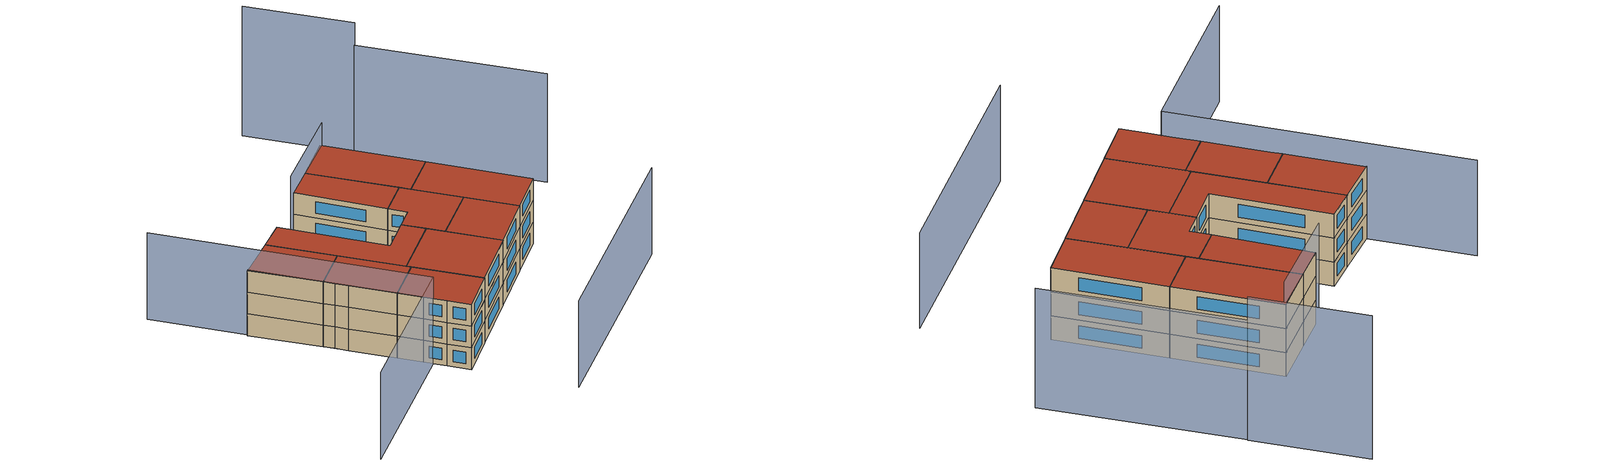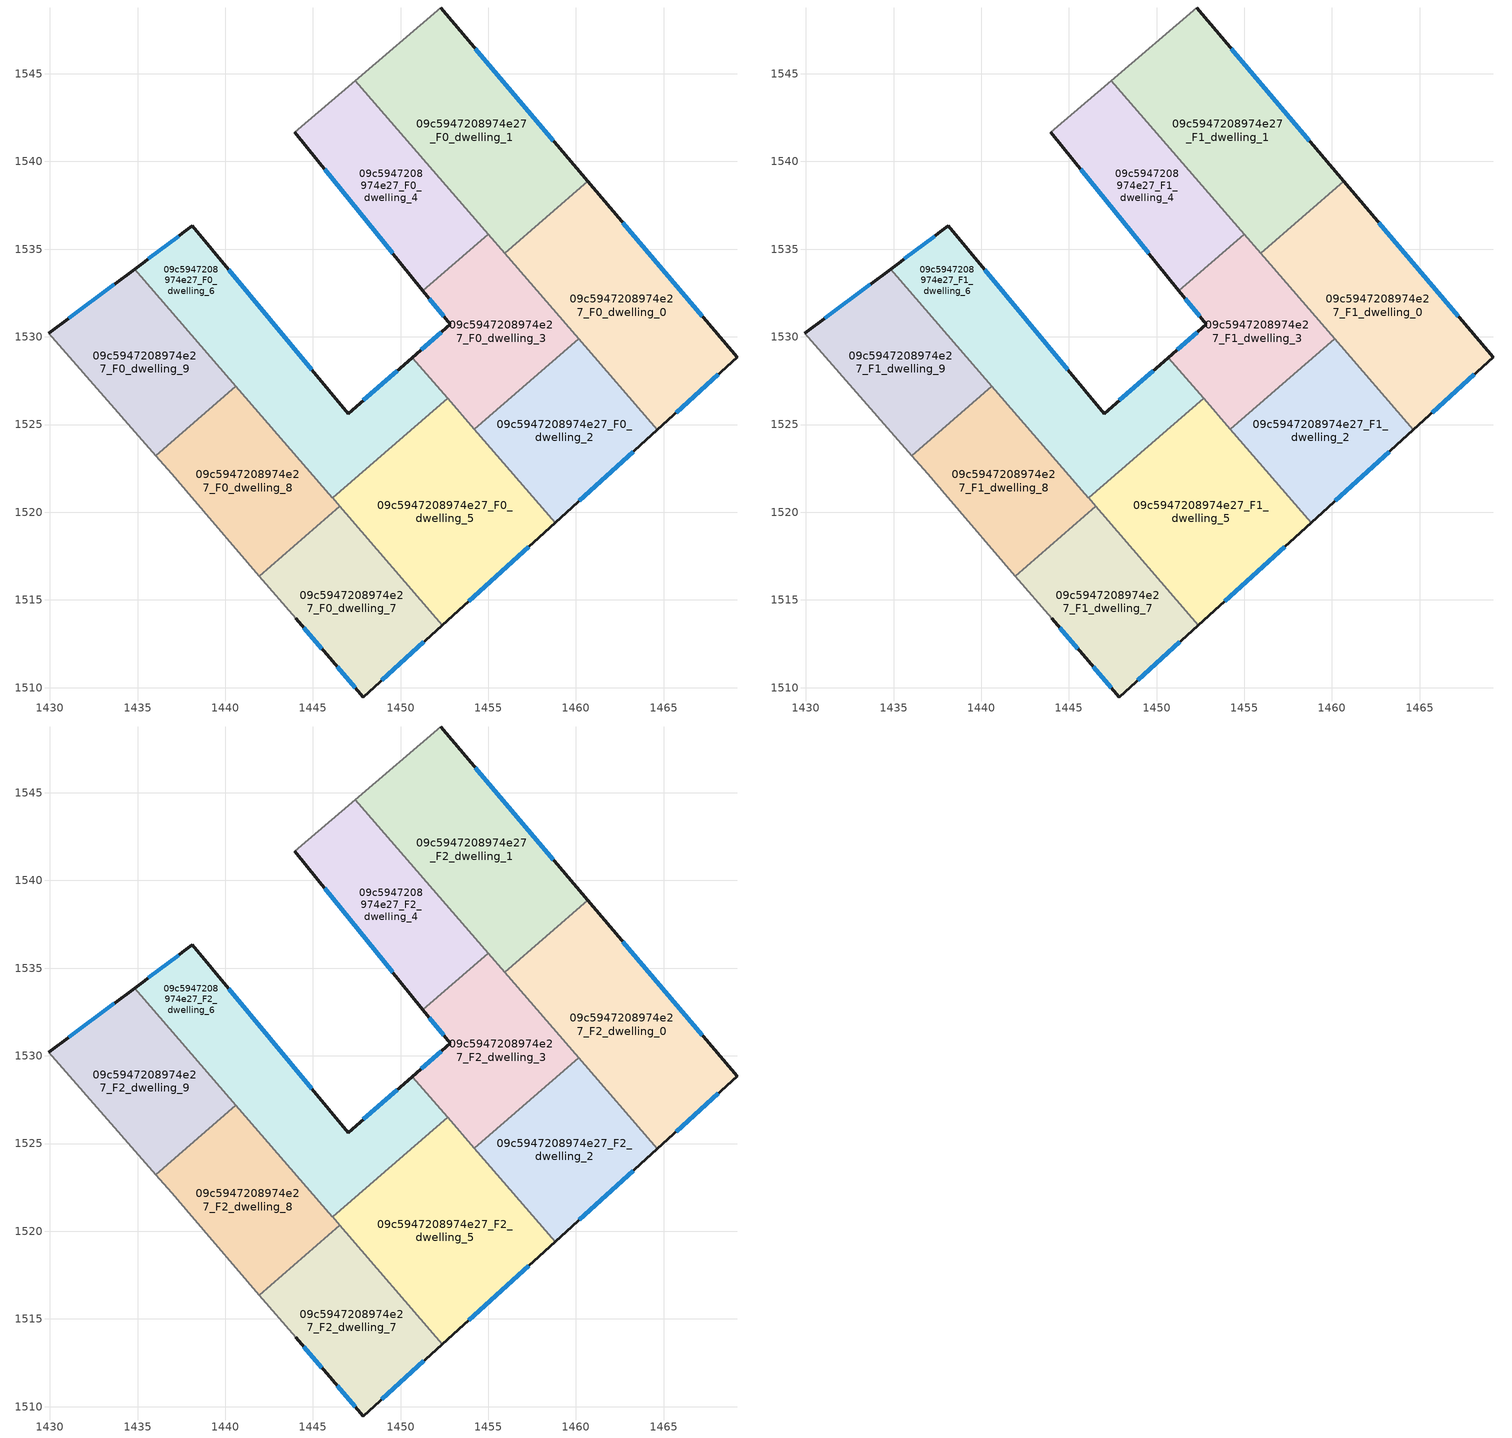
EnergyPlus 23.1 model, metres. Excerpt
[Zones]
09c5947208974e27_F0_dwelling_0
 floor ground (EU_floor_Construction): 1460.67,1538.88 1469.19,1528.83 1464.64,1524.69 1455.93,1534.77 z0
 wall outside (EU_wall_Construction): 1464.64,1524.69 1469.19,1528.83 1460.67,1538.88 z0:3
 wall to 09c5947208974e27_F0_dwelling_1 (EU_wall_Construction): 1460.67,1538.88 1455.93,1534.77 z0:3
 wall to 09c5947208974e27_F0_dwelling_2 (EU_wall_Construction): 1460.15,1529.89 1464.64,1524.69 z0:3
 wall to 09c5947208974e27_F0_dwelling_3 (EU_wall_Construction): 1455.93,1534.77 1460.15,1529.89 z0:3
 window (EU_Window_Construction): 1465.71,1525.66 1468.12,1527.86 / 1467.19,1531.19 1462.67,1536.52 z0.7:2.3
09c5947208974e27_F0_dwelling_1
 floor ground (EU_floor_Construction): 1452.3,1548.75 1460.67,1538.88 1455.93,1534.77 1447.42,1544.61 z0
 wall outside (EU_wall_Construction): 1460.67,1538.88 1452.3,1548.75 z0:3
 wall adiabatic (EU_wall_Construction): 1452.3,1548.75 1447.42,1544.61 z0:3
 wall to 09c5947208974e27_F0_dwelling_4 (EU_wall_Construction): 1447.42,1544.61 1454.99,1535.85 z0:3
 wall to 09c5947208974e27_F0_dwelling_3 (EU_wall_Construction): 1454.99,1535.85 1455.93,1534.77 z0:3
 window (EU_Window_Construction): 1458.71,1541.19 1454.26,1546.43 z0.7:2.3
09c5947208974e27_F0_dwelling_2
 floor ground (EU_floor_Construction): 1460.15,1529.89 1464.64,1524.69 1458.81,1519.4 1454.19,1524.74 z0
 wall outside (EU_wall_Construction): 1458.81,1519.4 1464.64,1524.69 z0:3
 wall to 09c5947208974e27_F0_dwelling_3 (EU_wall_Construction): 1460.15,1529.89 1454.19,1524.74 z0:3
 wall to 09c5947208974e27_F0_dwelling_5 (EU_wall_Construction): 1454.19,1524.74 1458.81,1519.4 z0:3
 window (EU_Window_Construction): 1460.18,1520.64 1463.27,1523.45 z0.7:2.3
09c5947208974e27_F0_dwelling_3
 floor ground (EU_floor_Construction): 1454.99,1535.85 1460.15,1529.89 1454.19,1524.74 1450.66,1528.82 1452.82,1530.71 1451.27,1532.63 z0
 wall outside (EU_wall_Construction): 1451.27,1532.63 1452.82,1530.71 1450.66,1528.82 z0:3
 wall to 09c5947208974e27_F0_dwelling_4 (EU_wall_Construction): 1454.99,1535.85 1451.27,1532.63 z0:3
 wall to 09c5947208974e27_F0_dwelling_6 (EU_wall_Construction): 1450.66,1528.82 1452.68,1526.49 z0:3
 wall to 09c5947208974e27_F0_dwelling_5 (EU_wall_Construction): 1452.68,1526.49 1454.19,1524.74 z0:3
 window (EU_Window_Construction): 1452.31,1530.27 1451.17,1529.27 / 1451.63,1532.18 1452.45,1531.16 z0.7:2.3
09c5947208974e27_F0_dwelling_4
 floor ground (EU_floor_Construction): 1447.42,1544.61 1454.99,1535.85 1451.27,1532.63 1443.96,1541.66 z0
 wall outside (EU_wall_Construction): 1443.96,1541.66 1451.27,1532.63 z0:3
 wall adiabatic (EU_wall_Construction): 1447.42,1544.61 1443.96,1541.66 z0:3
 window (EU_Window_Construction): 1445.67,1539.54 1449.55,1534.75 z0.7:2.3
09c5947208974e27_F0_dwelling_5
 floor ground (EU_floor_Construction): 1452.68,1526.49 1458.81,1519.4 1452.39,1513.56 1446.12,1520.81 z0
 wall outside (EU_wall_Construction): 1452.39,1513.56 1458.81,1519.4 z0:3
 wall to 09c5947208974e27_F0_dwelling_6 (EU_wall_Construction): 1452.68,1526.49 1446.12,1520.81 z0:3
 wall to 09c5947208974e27_F0_dwelling_7 (EU_wall_Construction): 1446.54,1520.33 1452.39,1513.56 z0:3
 wall to 09c5947208974e27_F0_dwelling_8 (EU_wall_Construction): 1446.12,1520.81 1446.54,1520.33 z0:3
 window (EU_Window_Construction): 1453.9,1514.93 1457.31,1518.03 z0.7:2.3
09c5947208974e27_F0_dwelling_6
 floor ground (EU_floor_Construction): 1450.66,1528.82 1452.68,1526.49 1446.12,1520.81 1434.83,1533.86 1438.11,1536.33 1447.02,1525.62 z0
 wall outside (EU_wall_Construction): 1450.66,1528.82 1447.02,1525.62 1438.11,1536.33 1434.83,1533.86 z0:3
 wall to 09c5947208974e27_F0_dwelling_9 (EU_wall_Construction): 1434.83,1533.86 1440.61,1527.18 z0:3
 wall to 09c5947208974e27_F0_dwelling_8 (EU_wall_Construction): 1440.61,1527.18 1446.12,1520.81 z0:3
 window (EU_Window_Construction): 1449.81,1528.07 1447.87,1526.37 / 1437.34,1535.75 1435.6,1534.44 / 1444.93,1528.13 1440.2,1533.81 z0.7:2.3
09c5947208974e27_F0_dwelling_7
 floor ground (EU_floor_Construction): 1446.54,1520.33 1452.39,1513.56 1447.88,1509.46 1445.95,1511.7 1444.03,1513.94 1441.95,1516.36 z0
 wall outside (EU_wall_Construction): 1444.03,1513.94 1445.95,1511.7 1447.88,1509.46 1452.39,1513.56 z0:3
 wall to 09c5947208974e27_F0_dwelling_8 (EU_wall_Construction): 1446.54,1520.33 1441.95,1516.36 z0:3
 wall adiabatic (EU_wall_Construction): 1441.95,1516.36 1444.03,1513.94 z0:3
 window (EU_Window_Construction): 1448.93,1510.43 1451.33,1512.6 / 1446.4,1511.18 1447.42,1509.99 / 1444.48,1513.42 1445.5,1512.23 z0.7:2.3
09c5947208974e27_F0_dwelling_8
 floor ground (EU_floor_Construction): 1440.61,1527.18 1446.54,1520.33 1441.95,1516.36 1438.08,1520.85 1436.96,1522.19 1436.04,1523.23 z0
 wall to 09c5947208974e27_F0_dwelling_9 (EU_wall_Construction): 1440.61,1527.18 1436.04,1523.23 z0:3
 wall adiabatic (EU_wall_Construction): 1436.04,1523.23 1436.96,1522.19 1438.08,1520.85 1441.95,1516.36 z0:3
09c5947208974e27_F0_dwelling_9
 floor ground (EU_floor_Construction): 1434.83,1533.86 1440.61,1527.18 1436.04,1523.23 1429.94,1530.19 z0
 wall outside (EU_wall_Construction): 1434.83,1533.86 1429.94,1530.19 z0:3
 wall adiabatic (EU_wall_Construction): 1429.94,1530.19 1436.04,1523.23 z0:3
 window (EU_Window_Construction): 1433.68,1533 1431.09,1531.05 z0.7:2.3
09c5947208974e27_F1_dwelling_0
 floor to 09c5947208974e27_F0_dwelling_0 (EU_floor_Construction): 1460.67,1538.88 1469.19,1528.83 1464.64,1524.69 1455.93,1534.77 z3
 wall outside (EU_wall_Construction): 1464.64,1524.69 1469.19,1528.83 1460.67,1538.88 z3:6
 wall to 09c5947208974e27_F1_dwelling_1 (EU_wall_Construction): 1460.67,1538.88 1455.93,1534.77 z3:6
 wall to 09c5947208974e27_F1_dwelling_2 (EU_wall_Construction): 1460.15,1529.89 1464.64,1524.69 z3:6
 wall to 09c5947208974e27_F1_dwelling_3 (EU_wall_Construction): 1455.93,1534.77 1460.15,1529.89 z3:6
 window (EU_Window_Construction): 1465.71,1525.66 1468.12,1527.86 / 1467.19,1531.19 1462.67,1536.52 z3.7:5.3
09c5947208974e27_F1_dwelling_1
 floor to 09c5947208974e27_F0_dwelling_1 (EU_floor_Construction): 1452.3,1548.75 1460.67,1538.88 1455.93,1534.77 1447.42,1544.61 z3
 wall outside (EU_wall_Construction): 1460.67,1538.88 1452.3,1548.75 z3:6
 wall adiabatic (EU_wall_Construction): 1452.3,1548.75 1447.42,1544.61 z3:6
 wall to 09c5947208974e27_F1_dwelling_4 (EU_wall_Construction): 1447.42,1544.61 1454.99,1535.85 z3:6
 wall to 09c5947208974e27_F1_dwelling_3 (EU_wall_Construction): 1454.99,1535.85 1455.93,1534.77 z3:6
 window (EU_Window_Construction): 1458.71,1541.19 1454.26,1546.43 z3.7:5.3
09c5947208974e27_F1_dwelling_2
 floor to 09c5947208974e27_F0_dwelling_2 (EU_floor_Construction): 1460.15,1529.89 1464.64,1524.69 1458.81,1519.4 1454.19,1524.74 z3
 wall outside (EU_wall_Construction): 1458.81,1519.4 1464.64,1524.69 z3:6
 wall to 09c5947208974e27_F1_dwelling_3 (EU_wall_Construction): 1460.15,1529.89 1454.19,1524.74 z3:6
 wall to 09c5947208974e27_F1_dwelling_5 (EU_wall_Construction): 1454.19,1524.74 1458.81,1519.4 z3:6
 window (EU_Window_Construction): 1460.18,1520.64 1463.27,1523.45 z3.7:5.3
09c5947208974e27_F1_dwelling_3
 floor to 09c5947208974e27_F0_dwelling_3 (EU_floor_Construction): 1454.99,1535.85 1460.15,1529.89 1454.19,1524.74 1450.66,1528.82 1452.82,1530.71 1451.27,1532.63 z3
 wall outside (EU_wall_Construction): 1451.27,1532.63 1452.82,1530.71 1450.66,1528.82 z3:6
 wall to 09c5947208974e27_F1_dwelling_4 (EU_wall_Construction): 1454.99,1535.85 1451.27,1532.63 z3:6
 wall to 09c5947208974e27_F1_dwelling_6 (EU_wall_Construction): 1450.66,1528.82 1452.68,1526.49 z3:6
 wall to 09c5947208974e27_F1_dwelling_5 (EU_wall_Construction): 1452.68,1526.49 1454.19,1524.74 z3:6
 window (EU_Window_Construction): 1452.31,1530.27 1451.17,1529.27 / 1451.63,1532.18 1452.45,1531.16 z3.7:5.3
09c5947208974e27_F1_dwelling_4
 floor to 09c5947208974e27_F0_dwelling_4 (EU_floor_Construction): 1447.42,1544.61 1454.99,1535.85 1451.27,1532.63 1443.96,1541.66 z3
 wall outside (EU_wall_Construction): 1443.96,1541.66 1451.27,1532.63 z3:6
 wall adiabatic (EU_wall_Construction): 1447.42,1544.61 1443.96,1541.66 z3:6
 window (EU_Window_Construction): 1445.67,1539.54 1449.55,1534.75 z3.7:5.3
09c5947208974e27_F1_dwelling_5
 floor to 09c5947208974e27_F0_dwelling_5 (EU_floor_Construction): 1452.68,1526.49 1458.81,1519.4 1452.39,1513.56 1446.12,1520.81 z3
 wall outside (EU_wall_Construction): 1452.39,1513.56 1458.81,1519.4 z3:6
 wall to 09c5947208974e27_F1_dwelling_6 (EU_wall_Construction): 1452.68,1526.49 1446.12,1520.81 z3:6
 wall to 09c5947208974e27_F1_dwelling_7 (EU_wall_Construction): 1446.54,1520.33 1452.39,1513.56 z3:6
 wall to 09c5947208974e27_F1_dwelling_8 (EU_wall_Construction): 1446.12,1520.81 1446.54,1520.33 z3:6
 window (EU_Window_Construction): 1453.9,1514.93 1457.31,1518.03 z3.7:5.3
09c5947208974e27_F1_dwelling_6
 floor to 09c5947208974e27_F0_dwelling_6 (EU_floor_Construction): 1450.66,1528.82 1452.68,1526.49 1446.12,1520.81 1434.83,1533.86 1438.11,1536.33 1447.02,1525.62 z3
 wall outside (EU_wall_Construction): 1450.66,1528.82 1447.02,1525.62 1438.11,1536.33 1434.83,1533.86 z3:6
 wall to 09c5947208974e27_F1_dwelling_9 (EU_wall_Construction): 1434.83,1533.86 1440.61,1527.18 z3:6
 wall to 09c5947208974e27_F1_dwelling_8 (EU_wall_Construction): 1440.61,1527.18 1446.12,1520.81 z3:6
 window (EU_Window_Construction): 1449.81,1528.07 1447.87,1526.37 / 1437.34,1535.75 1435.6,1534.44 / 1444.93,1528.13 1440.2,1533.81 z3.7:5.3
09c5947208974e27_F1_dwelling_7
 floor to 09c5947208974e27_F0_dwelling_7 (EU_floor_Construction): 1446.54,1520.33 1452.39,1513.56 1447.88,1509.46 1445.95,1511.7 1444.03,1513.94 1441.95,1516.36 z3
 wall outside (EU_wall_Construction): 1444.03,1513.94 1445.95,1511.7 1447.88,1509.46 1452.39,1513.56 z3:6
 wall to 09c5947208974e27_F1_dwelling_8 (EU_wall_Construction): 1446.54,1520.33 1441.95,1516.36 z3:6
 wall adiabatic (EU_wall_Construction): 1441.95,1516.36 1444.03,1513.94 z3:6
 window (EU_Window_Construction): 1448.93,1510.43 1451.33,1512.6 / 1446.4,1511.18 1447.42,1509.99 / 1444.48,1513.42 1445.5,1512.23 z3.7:5.3
09c5947208974e27_F1_dwelling_8
 floor to 09c5947208974e27_F0_dwelling_8 (EU_floor_Construction): 1440.61,1527.18 1446.54,1520.33 1441.95,1516.36 1438.08,1520.85 1436.96,1522.19 1436.04,1523.23 z3
 wall to 09c5947208974e27_F1_dwelling_9 (EU_wall_Construction): 1440.61,1527.18 1436.04,1523.23 z3:6
 wall adiabatic (EU_wall_Construction): 1436.04,1523.23 1436.96,1522.19 1438.08,1520.85 1441.95,1516.36 z3:6
09c5947208974e27_F1_dwelling_9
 floor to 09c5947208974e27_F0_dwelling_9 (EU_floor_Construction): 1434.83,1533.86 1440.61,1527.18 1436.04,1523.23 1429.94,1530.19 z3
 wall outside (EU_wall_Construction): 1434.83,1533.86 1429.94,1530.19 z3:6
 wall adiabatic (EU_wall_Construction): 1429.94,1530.19 1436.04,1523.23 z3:6
 window (EU_Window_Construction): 1433.68,1533 1431.09,1531.05 z3.7:5.3
09c5947208974e27_F2_dwelling_0
 floor to 09c5947208974e27_F1_dwelling_0 (EU_floor_Construction): 1460.67,1538.88 1469.19,1528.83 1464.64,1524.69 1455.93,1534.77 z6
 wall outside (EU_wall_Construction): 1464.64,1524.69 1469.19,1528.83 1460.67,1538.88 z6:9
 wall to 09c5947208974e27_F2_dwelling_1 (EU_wall_Construction): 1460.67,1538.88 1455.93,1534.77 z6:9
 wall to 09c5947208974e27_F2_dwelling_2 (EU_wall_Construction): 1460.15,1529.89 1464.64,1524.69 z6:9
 wall to 09c5947208974e27_F2_dwelling_3 (EU_wall_Construction): 1455.93,1534.77 1460.15,1529.89 z6:9
 window (EU_Window_Construction): 1465.71,1525.66 1468.12,1527.86 / 1467.19,1531.19 1462.67,1536.52 z6.7:8.3
 roof outside (EU_roof_Construction): 1469.19,1528.83 1460.67,1538.88 1455.93,1534.77 1464.64,1524.69 z9
09c5947208974e27_F2_dwelling_1
 floor to 09c5947208974e27_F1_dwelling_1 (EU_floor_Construction): 1452.3,1548.75 1460.67,1538.88 1455.93,1534.77 1447.42,1544.61 z6
 wall outside (EU_wall_Construction): 1460.67,1538.88 1452.3,1548.75 z6:9
 wall adiabatic (EU_wall_Construction): 1452.3,1548.75 1447.42,1544.61 z6:9
 wall to 09c5947208974e27_F2_dwelling_4 (EU_wall_Construction): 1447.42,1544.61 1454.99,1535.85 z6:9
 wall to 09c5947208974e27_F2_dwelling_3 (EU_wall_Construction): 1454.99,1535.85 1455.93,1534.77 z6:9
 window (EU_Window_Construction): 1458.71,1541.19 1454.26,1546.43 z6.7:8.3
 roof outside (EU_roof_Construction): 1460.67,1538.88 1452.3,1548.75 1447.42,1544.61 1455.93,1534.77 z9
09c5947208974e27_F2_dwelling_2
 floor to 09c5947208974e27_F1_dwelling_2 (EU_floor_Construction): 1460.15,1529.89 1464.64,1524.69 1458.81,1519.4 1454.19,1524.74 z6
 wall outside (EU_wall_Construction): 1458.81,1519.4 1464.64,1524.69 z6:9
 wall to 09c5947208974e27_F2_dwelling_3 (EU_wall_Construction): 1460.15,1529.89 1454.19,1524.74 z6:9
 wall to 09c5947208974e27_F2_dwelling_5 (EU_wall_Construction): 1454.19,1524.74 1458.81,1519.4 z6:9
 window (EU_Window_Construction): 1460.18,1520.64 1463.27,1523.45 z6.7:8.3
 roof outside (EU_roof_Construction): 1464.64,1524.69 1460.15,1529.89 1454.19,1524.74 1458.81,1519.4 z9
09c5947208974e27_F2_dwelling_3
 floor to 09c5947208974e27_F1_dwelling_3 (EU_floor_Construction): 1454.99,1535.85 1460.15,1529.89 1454.19,1524.74 1450.66,1528.82 1452.82,1530.71 1451.27,1532.63 z6
 wall outside (EU_wall_Construction): 1451.27,1532.63 1452.82,1530.71 1450.66,1528.82 z6:9
 wall to 09c5947208974e27_F2_dwelling_4 (EU_wall_Construction): 1454.99,1535.85 1451.27,1532.63 z6:9
 wall to 09c5947208974e27_F2_dwelling_6 (EU_wall_Construction): 1450.66,1528.82 1452.68,1526.49 z6:9
 wall to 09c5947208974e27_F2_dwelling_5 (EU_wall_Construction): 1452.68,1526.49 1454.19,1524.74 z6:9
 window (EU_Window_Construction): 1452.31,1530.27 1451.17,1529.27 / 1451.63,1532.18 1452.45,1531.16 z6.7:8.3
 roof outside (EU_roof_Construction): 1460.15,1529.89 1454.99,1535.85 1451.27,1532.63 1452.82,1530.71 1450.66,1528.82 1454.19,1524.74 z9
09c5947208974e27_F2_dwelling_4
 floor to 09c5947208974e27_F1_dwelling_4 (EU_floor_Construction): 1447.42,1544.61 1454.99,1535.85 1451.27,1532.63 1443.96,1541.66 z6
 wall outside (EU_wall_Construction): 1443.96,1541.66 1451.27,1532.63 z6:9
 wall adiabatic (EU_wall_Construction): 1447.42,1544.61 1443.96,1541.66 z6:9
 window (EU_Window_Construction): 1445.67,1539.54 1449.55,1534.75 z6.7:8.3
 roof outside (EU_roof_Construction): 1454.99,1535.85 1447.42,1544.61 1443.96,1541.66 1451.27,1532.63 z9
09c5947208974e27_F2_dwelling_5
 floor to 09c5947208974e27_F1_dwelling_5 (EU_floor_Construction): 1452.68,1526.49 1458.81,1519.4 1452.39,1513.56 1446.12,1520.81 z6
 wall outside (EU_wall_Construction): 1452.39,1513.56 1458.81,1519.4 z6:9
 wall to 09c5947208974e27_F2_dwelling_6 (EU_wall_Construction): 1452.68,1526.49 1446.12,1520.81 z6:9
 wall to 09c5947208974e27_F2_dwelling_7 (EU_wall_Construction): 1446.54,1520.33 1452.39,1513.56 z6:9
 wall to 09c5947208974e27_F2_dwelling_8 (EU_wall_Construction): 1446.12,1520.81 1446.54,1520.33 z6:9
 window (EU_Window_Construction): 1453.9,1514.93 1457.31,1518.03 z6.7:8.3
 roof outside (EU_roof_Construction): 1458.81,1519.4 1452.68,1526.49 1446.12,1520.81 1452.39,1513.56 z9
09c5947208974e27_F2_dwelling_6
 floor to 09c5947208974e27_F1_dwelling_6 (EU_floor_Construction): 1450.66,1528.82 1452.68,1526.49 1446.12,1520.81 1434.83,1533.86 1438.11,1536.33 1447.02,1525.62 z6
 wall outside (EU_wall_Construction): 1450.66,1528.82 1447.02,1525.62 1438.11,1536.33 1434.83,1533.86 z6:9
 wall to 09c5947208974e27_F2_dwelling_9 (EU_wall_Construction): 1434.83,1533.86 1440.61,1527.18 z6:9
 wall to 09c5947208974e27_F2_dwelling_8 (EU_wall_Construction): 1440.61,1527.18 1446.12,1520.81 z6:9
 window (EU_Window_Construction): 1449.81,1528.07 1447.87,1526.37 / 1437.34,1535.75 1435.6,1534.44 / 1444.93,1528.13 1440.2,1533.81 z6.7:8.3
 roof outside (EU_roof_Construction): 1452.68,1526.49 1450.66,1528.82 1447.02,1525.62 1438.11,1536.33 1434.83,1533.86 1446.12,1520.81 z9
09c5947208974e27_F2_dwelling_7
 floor to 09c5947208974e27_F1_dwelling_7 (EU_floor_Construction): 1446.54,1520.33 1452.39,1513.56 1447.88,1509.46 1445.95,1511.7 1444.03,1513.94 1441.95,1516.36 z6
 wall outside (EU_wall_Construction): 1444.03,1513.94 1445.95,1511.7 1447.88,1509.46 1452.39,1513.56 z6:9
 wall to 09c5947208974e27_F2_dwelling_8 (EU_wall_Construction): 1446.54,1520.33 1441.95,1516.36 z6:9
 wall adiabatic (EU_wall_Construction): 1441.95,1516.36 1444.03,1513.94 z6:9
 window (EU_Window_Construction): 1448.93,1510.43 1451.33,1512.6 / 1446.4,1511.18 1447.42,1509.99 / 1444.48,1513.42 1445.5,1512.23 z6.7:8.3
 roof outside (EU_roof_Construction): 1452.39,1513.56 1446.54,1520.33 1441.95,1516.36 1444.03,1513.94 1445.95,1511.7 1447.88,1509.46 z9
09c5947208974e27_F2_dwelling_8
 floor to 09c5947208974e27_F1_dwelling_8 (EU_floor_Construction): 1440.61,1527.18 1446.54,1520.33 1441.95,1516.36 1438.08,1520.85 1436.96,1522.19 1436.04,1523.23 z6
 wall to 09c5947208974e27_F2_dwelling_9 (EU_wall_Construction): 1440.61,1527.18 1436.04,1523.23 z6:9
 wall adiabatic (EU_wall_Construction): 1436.04,1523.23 1436.96,1522.19 1438.08,1520.85 1441.95,1516.36 z6:9
 roof outside (EU_roof_Construction): 1446.54,1520.33 1440.61,1527.18 1436.04,1523.23 1436.96,1522.19 1438.08,1520.85 1441.95,1516.36 z9
09c5947208974e27_F2_dwelling_9
 floor to 09c5947208974e27_F1_dwelling_9 (EU_floor_Construction): 1434.83,1533.86 1440.61,1527.18 1436.04,1523.23 1429.94,1530.19 z6
 wall outside (EU_wall_Construction): 1434.83,1533.86 1429.94,1530.19 z6:9
 wall adiabatic (EU_wall_Construction): 1429.94,1530.19 1436.04,1523.23 z6:9
 window (EU_Window_Construction): 1433.68,1533 1431.09,1531.05 z6.7:8.3
 roof outside (EU_roof_Construction): 1440.61,1527.18 1434.83,1533.86 1429.94,1530.19 1436.04,1523.23 z9
shading: 1456.27,1499.28 1479.59,1519.26 / 1422.08,1539.63 1444.8,1513.04 / 1444.8,1513.04 1428.06,1498.74 / 1452.6,1548.77 1443.07,1540.93 z0:12; 1478.08,1539.31 1462.61,1557.1 z0:15; 1462.73,1557.2 1453.71,1567.55 z0:18
[Building]
EU S2 Campaign: North Axis=0; Terrain=City; Solar Distribution=FullExterior
[Site:Location]
Budapest.Ferenc.Liszt.Intl.AP: Latitude=47.437; Longitude=19.256; Time Zone=1; Elevation=185
[SizingPeriod:WeatherFileDays]
AnnualSizingPeriod: Begin Month=1; Begin Day of Month=1; End Month=12; End Day of Month=31; Day of Week for Start Day=Monday; Use Weather File Daylight Saving Period=No; Use Weather File Rain and Snow Indicators=No
[MATERIAL]
EU_InternalMass_Material: Roughness=MediumRough; Thickness=0.1; Conductivity=1; Density=1800; Specific Heat=900; Thermal Absorptance=0.9; Solar Absorptance=0.7; Visible Absorptance=0.7
[MATERIAL:NOMASS] Roughness=MediumRough; Thermal Absorptance=0.9; Solar Absorptance=0.7; Visible Absorptance=0.7
Name | Thermal Resistance
EU_wall_NoMass | 0.832559
EU_roof_NoMass | 1.39638
EU_floor_NoMass | 0.872794
[WINDOWMATERIAL:SIMPLEGLAZINGSYSTEM]
EU_Window_SimpleGlazing: UFactor=2.79869; Solar Heat Gain Coefficient=0.75; Visible Transmittance=0.75
[CONSTRUCTION]
EU_wall_Construction: EU_wall_NoMass
EU_roof_Construction: EU_roof_NoMass
EU_floor_Construction: EU_floor_NoMass
EU_Window_Construction: EU_Window_SimpleGlazing
EU_InternalMass_Construction: EU_InternalMass_Material
[ZONE] Type=1; Multiplier=1; Ceiling Height=autocalculate; Floor Area=autocalculate; Part of Total Floor Area=Yes
Name | Volume
09c5947208974e27_F0_dwelling_0; 09c5947208974e27_F1_dwelling_0; 09c5947208974e27_F2_dwelling_0 | 246.797
09c5947208974e27_F0_dwelling_1; 09c5947208974e27_F1_dwelling_1; 09c5947208974e27_F2_dwelling_1 | 246.776
09c5947208974e27_F0_dwelling_2; 09c5947208974e27_F1_dwelling_2; 09c5947208974e27_F2_dwelling_2 | 164.525
09c5947208974e27_F0_dwelling_3; 09c5947208974e27_F1_dwelling_3; 09c5947208974e27_F2_dwelling_3; 09c5947208974e27_F0_dwelling_4; 09c5947208974e27_F1_dwelling_4; 09c5947208974e27_F2_dwelling_4 | 164.551
09c5947208974e27_F0_dwelling_5; 09c5947208974e27_F1_dwelling_5; 09c5947208974e27_F2_dwelling_5 | 246.781
09c5947208974e27_F0_dwelling_6; 09c5947208974e27_F1_dwelling_6; 09c5947208974e27_F2_dwelling_6 | 246.795
09c5947208974e27_F0_dwelling_7; 09c5947208974e27_F1_dwelling_7; 09c5947208974e27_F2_dwelling_7 | 164.526
09c5947208974e27_F0_dwelling_8; 09c5947208974e27_F1_dwelling_8; 09c5947208974e27_F2_dwelling_8 | 164.524
09c5947208974e27_F0_dwelling_9; 09c5947208974e27_F1_dwelling_9; 09c5947208974e27_F2_dwelling_9 | 164.529
[INTERNALMASS] Construction=EU_InternalMass_Construction
Name | Zone or ZoneList | Surface Area
09c5947208974e27_F0_dwelling_0_EU_InternalMass | 09c5947208974e27_F0_dwelling_0 | 82.2657
09c5947208974e27_F0_dwelling_1_EU_InternalMass | 09c5947208974e27_F0_dwelling_1 | 82.2588
09c5947208974e27_F0_dwelling_2_EU_InternalMass | 09c5947208974e27_F0_dwelling_2 | 54.8415
09c5947208974e27_F0_dwelling_3_EU_InternalMass | 09c5947208974e27_F0_dwelling_3 | 54.8507
09c5947208974e27_F0_dwelling_4_EU_InternalMass | 09c5947208974e27_F0_dwelling_4 | 54.85
09c5947208974e27_F0_dwelling_5_EU_InternalMass | 09c5947208974e27_F0_dwelling_5 | 82.2605
09c5947208974e27_F0_dwelling_6_EU_InternalMass | 09c5947208974e27_F0_dwelling_6 | 82.2648
09c5947208974e27_F0_dwelling_7_EU_InternalMass | 09c5947208974e27_F0_dwelling_7 | 54.8421
09c5947208974e27_F0_dwelling_8_EU_InternalMass | 09c5947208974e27_F0_dwelling_8 | 54.8414
09c5947208974e27_F0_dwelling_9_EU_InternalMass | 09c5947208974e27_F0_dwelling_9 | 54.8429
09c5947208974e27_F1_dwelling_0_EU_InternalMass | 09c5947208974e27_F1_dwelling_0 | 82.2657
09c5947208974e27_F1_dwelling_1_EU_InternalMass | 09c5947208974e27_F1_dwelling_1 | 82.2588
09c5947208974e27_F1_dwelling_2_EU_InternalMass | 09c5947208974e27_F1_dwelling_2 | 54.8415
09c5947208974e27_F1_dwelling_3_EU_InternalMass | 09c5947208974e27_F1_dwelling_3 | 54.8507
09c5947208974e27_F1_dwelling_4_EU_InternalMass | 09c5947208974e27_F1_dwelling_4 | 54.85
09c5947208974e27_F1_dwelling_5_EU_InternalMass | 09c5947208974e27_F1_dwelling_5 | 82.2605
09c5947208974e27_F1_dwelling_6_EU_InternalMass | 09c5947208974e27_F1_dwelling_6 | 82.2648
09c5947208974e27_F1_dwelling_7_EU_InternalMass | 09c5947208974e27_F1_dwelling_7 | 54.8421
09c5947208974e27_F1_dwelling_8_EU_InternalMass | 09c5947208974e27_F1_dwelling_8 | 54.8414
09c5947208974e27_F1_dwelling_9_EU_InternalMass | 09c5947208974e27_F1_dwelling_9 | 54.8429
09c5947208974e27_F2_dwelling_0_EU_InternalMass | 09c5947208974e27_F2_dwelling_0 | 82.2657
09c5947208974e27_F2_dwelling_1_EU_InternalMass | 09c5947208974e27_F2_dwelling_1 | 82.2588
09c5947208974e27_F2_dwelling_2_EU_InternalMass | 09c5947208974e27_F2_dwelling_2 | 54.8415
09c5947208974e27_F2_dwelling_3_EU_InternalMass | 09c5947208974e27_F2_dwelling_3 | 54.8507
09c5947208974e27_F2_dwelling_4_EU_InternalMass | 09c5947208974e27_F2_dwelling_4 | 54.85
09c5947208974e27_F2_dwelling_5_EU_InternalMass | 09c5947208974e27_F2_dwelling_5 | 82.2605
09c5947208974e27_F2_dwelling_6_EU_InternalMass | 09c5947208974e27_F2_dwelling_6 | 82.2648
09c5947208974e27_F2_dwelling_7_EU_InternalMass | 09c5947208974e27_F2_dwelling_7 | 54.8421
09c5947208974e27_F2_dwelling_8_EU_InternalMass | 09c5947208974e27_F2_dwelling_8 | 54.8414
09c5947208974e27_F2_dwelling_9_EU_InternalMass | 09c5947208974e27_F2_dwelling_9 | 54.8429
[OTHEREQUIPMENT] Fuel Type=Electricity; Design Level Calculation Method=Watts/Area; Power per Zone Floor Area=1; Fraction Latent=0; Fraction Radiant=0; Fraction Lost=0; Carbon Dioxide Generation Rate=0; EndUse Subcategory=EU_Step8_InternalGains
Name | Zone or ZoneList or Space or SpaceList | Schedule
EU_Step8_InternalGain_09c5947208974e27_F0_dwelling_0_f000 | 09c5947208974e27_F0_dwelling_0 | EU_Step8_GainSchedule_09c5947208974e27_F0_dwelling_0_f000
EU_Step8_InternalGain_09c5947208974e27_F0_dwelling_1_f000 | 09c5947208974e27_F0_dwelling_1 | EU_Step8_GainSchedule_09c5947208974e27_F0_dwelling_1_f000
EU_Step8_InternalGain_09c5947208974e27_F0_dwelling_2_f000 | 09c5947208974e27_F0_dwelling_2 | EU_Step8_GainSchedule_09c5947208974e27_F0_dwelling_2_f000
EU_Step8_InternalGain_09c5947208974e27_F0_dwelling_3_f000 | 09c5947208974e27_F0_dwelling_3 | EU_Step8_GainSchedule_09c5947208974e27_F0_dwelling_3_f000
EU_Step8_InternalGain_09c5947208974e27_F0_dwelling_4_f000 | 09c5947208974e27_F0_dwelling_4 | EU_Step8_GainSchedule_09c5947208974e27_F0_dwelling_4_f000
EU_Step8_InternalGain_09c5947208974e27_F0_dwelling_5_f000 | 09c5947208974e27_F0_dwelling_5 | EU_Step8_GainSchedule_09c5947208974e27_F0_dwelling_5_f000
EU_Step8_InternalGain_09c5947208974e27_F0_dwelling_6_f000 | 09c5947208974e27_F0_dwelling_6 | EU_Step8_GainSchedule_09c5947208974e27_F0_dwelling_6_f000
EU_Step8_InternalGain_09c5947208974e27_F0_dwelling_7_f000 | 09c5947208974e27_F0_dwelling_7 | EU_Step8_GainSchedule_09c5947208974e27_F0_dwelling_7_f000
EU_Step8_InternalGain_09c5947208974e27_F0_dwelling_8_f000 | 09c5947208974e27_F0_dwelling_8 | EU_Step8_GainSchedule_09c5947208974e27_F0_dwelling_8_f000
EU_Step8_InternalGain_09c5947208974e27_F0_dwelling_9_f000 | 09c5947208974e27_F0_dwelling_9 | EU_Step8_GainSchedule_09c5947208974e27_F0_dwelling_9_f000
EU_Step8_InternalGain_09c5947208974e27_F1_dwelling_0_f000 | 09c5947208974e27_F1_dwelling_0 | EU_Step8_GainSchedule_09c5947208974e27_F1_dwelling_0_f000
EU_Step8_InternalGain_09c5947208974e27_F1_dwelling_1_f000 | 09c5947208974e27_F1_dwelling_1 | EU_Step8_GainSchedule_09c5947208974e27_F1_dwelling_1_f000
EU_Step8_InternalGain_09c5947208974e27_F1_dwelling_2_f000 | 09c5947208974e27_F1_dwelling_2 | EU_Step8_GainSchedule_09c5947208974e27_F1_dwelling_2_f000
EU_Step8_InternalGain_09c5947208974e27_F1_dwelling_3_f000 | 09c5947208974e27_F1_dwelling_3 | EU_Step8_GainSchedule_09c5947208974e27_F1_dwelling_3_f000
EU_Step8_InternalGain_09c5947208974e27_F1_dwelling_4_f000 | 09c5947208974e27_F1_dwelling_4 | EU_Step8_GainSchedule_09c5947208974e27_F1_dwelling_4_f000
EU_Step8_InternalGain_09c5947208974e27_F1_dwelling_5_f000 | 09c5947208974e27_F1_dwelling_5 | EU_Step8_GainSchedule_09c5947208974e27_F1_dwelling_5_f000
EU_Step8_InternalGain_09c5947208974e27_F1_dwelling_6_f000 | 09c5947208974e27_F1_dwelling_6 | EU_Step8_GainSchedule_09c5947208974e27_F1_dwelling_6_f000
EU_Step8_InternalGain_09c5947208974e27_F1_dwelling_7_f000 | 09c5947208974e27_F1_dwelling_7 | EU_Step8_GainSchedule_09c5947208974e27_F1_dwelling_7_f000
EU_Step8_InternalGain_09c5947208974e27_F1_dwelling_8_f000 | 09c5947208974e27_F1_dwelling_8 | EU_Step8_GainSchedule_09c5947208974e27_F1_dwelling_8_f000
EU_Step8_InternalGain_09c5947208974e27_F1_dwelling_9_f000 | 09c5947208974e27_F1_dwelling_9 | EU_Step8_GainSchedule_09c5947208974e27_F1_dwelling_9_f000
EU_Step8_InternalGain_09c5947208974e27_F2_dwelling_0_f000 | 09c5947208974e27_F2_dwelling_0 | EU_Step8_GainSchedule_09c5947208974e27_F2_dwelling_0_f000
EU_Step8_InternalGain_09c5947208974e27_F2_dwelling_1_f000 | 09c5947208974e27_F2_dwelling_1 | EU_Step8_GainSchedule_09c5947208974e27_F2_dwelling_1_f000
EU_Step8_InternalGain_09c5947208974e27_F2_dwelling_2_f000 | 09c5947208974e27_F2_dwelling_2 | EU_Step8_GainSchedule_09c5947208974e27_F2_dwelling_2_f000
EU_Step8_InternalGain_09c5947208974e27_F2_dwelling_3_f000 | 09c5947208974e27_F2_dwelling_3 | EU_Step8_GainSchedule_09c5947208974e27_F2_dwelling_3_f000
EU_Step8_InternalGain_09c5947208974e27_F2_dwelling_4_f000 | 09c5947208974e27_F2_dwelling_4 | EU_Step8_GainSchedule_09c5947208974e27_F2_dwelling_4_f000
EU_Step8_InternalGain_09c5947208974e27_F2_dwelling_5_f000 | 09c5947208974e27_F2_dwelling_5 | EU_Step8_GainSchedule_09c5947208974e27_F2_dwelling_5_f000
EU_Step8_InternalGain_09c5947208974e27_F2_dwelling_6_f000 | 09c5947208974e27_F2_dwelling_6 | EU_Step8_GainSchedule_09c5947208974e27_F2_dwelling_6_f000
EU_Step8_InternalGain_09c5947208974e27_F2_dwelling_7_f000 | 09c5947208974e27_F2_dwelling_7 | EU_Step8_GainSchedule_09c5947208974e27_F2_dwelling_7_f000
EU_Step8_InternalGain_09c5947208974e27_F2_dwelling_8_f000 | 09c5947208974e27_F2_dwelling_8 | EU_Step8_GainSchedule_09c5947208974e27_F2_dwelling_8_f000
EU_Step8_InternalGain_09c5947208974e27_F2_dwelling_9_f000 | 09c5947208974e27_F2_dwelling_9 | EU_Step8_GainSchedule_09c5947208974e27_F2_dwelling_9_f000
[ZONEVENTILATION:DESIGNFLOWRATE] Schedule=EU_AlwaysOn; Design Flow Rate Calculation Method=AirChanges/Hour; Air Changes per Hour=0.475469; Ventilation Type=Natural; Fan Pressure Rise=0; Fan Total Efficiency=1; Constant Term Coefficient=1; Temperature Term Coefficient=0; Velocity Term Coefficient=0; Velocity Squared Term Coefficient=0; Minimum Indoor Temperature=-100; Maximum Indoor Temperature=100; Delta Temperature=-100; Minimum Outdoor Temperature=-100; Maximum Outdoor Temperature=100; Maximum Wind Speed=40
Name | Zone or ZoneList or Space or SpaceList
EU_ConstantAir_09c5947208974e27_F0_dwelling_0 | 09c5947208974e27_F0_dwelling_0
EU_ConstantAir_09c5947208974e27_F0_dwelling_1 | 09c5947208974e27_F0_dwelling_1
EU_ConstantAir_09c5947208974e27_F0_dwelling_2 | 09c5947208974e27_F0_dwelling_2
EU_ConstantAir_09c5947208974e27_F0_dwelling_3 | 09c5947208974e27_F0_dwelling_3
EU_ConstantAir_09c5947208974e27_F0_dwelling_4 | 09c5947208974e27_F0_dwelling_4
EU_ConstantAir_09c5947208974e27_F0_dwelling_5 | 09c5947208974e27_F0_dwelling_5
EU_ConstantAir_09c5947208974e27_F0_dwelling_6 | 09c5947208974e27_F0_dwelling_6
EU_ConstantAir_09c5947208974e27_F0_dwelling_7 | 09c5947208974e27_F0_dwelling_7
EU_ConstantAir_09c5947208974e27_F0_dwelling_8 | 09c5947208974e27_F0_dwelling_8
EU_ConstantAir_09c5947208974e27_F0_dwelling_9 | 09c5947208974e27_F0_dwelling_9
EU_ConstantAir_09c5947208974e27_F1_dwelling_0 | 09c5947208974e27_F1_dwelling_0
EU_ConstantAir_09c5947208974e27_F1_dwelling_1 | 09c5947208974e27_F1_dwelling_1
EU_ConstantAir_09c5947208974e27_F1_dwelling_2 | 09c5947208974e27_F1_dwelling_2
EU_ConstantAir_09c5947208974e27_F1_dwelling_3 | 09c5947208974e27_F1_dwelling_3
EU_ConstantAir_09c5947208974e27_F1_dwelling_4 | 09c5947208974e27_F1_dwelling_4
EU_ConstantAir_09c5947208974e27_F1_dwelling_5 | 09c5947208974e27_F1_dwelling_5
EU_ConstantAir_09c5947208974e27_F1_dwelling_6 | 09c5947208974e27_F1_dwelling_6
EU_ConstantAir_09c5947208974e27_F1_dwelling_7 | 09c5947208974e27_F1_dwelling_7
EU_ConstantAir_09c5947208974e27_F1_dwelling_8 | 09c5947208974e27_F1_dwelling_8
EU_ConstantAir_09c5947208974e27_F1_dwelling_9 | 09c5947208974e27_F1_dwelling_9
EU_ConstantAir_09c5947208974e27_F2_dwelling_0 | 09c5947208974e27_F2_dwelling_0
EU_ConstantAir_09c5947208974e27_F2_dwelling_1 | 09c5947208974e27_F2_dwelling_1
EU_ConstantAir_09c5947208974e27_F2_dwelling_2 | 09c5947208974e27_F2_dwelling_2
EU_ConstantAir_09c5947208974e27_F2_dwelling_3 | 09c5947208974e27_F2_dwelling_3
EU_ConstantAir_09c5947208974e27_F2_dwelling_4 | 09c5947208974e27_F2_dwelling_4
EU_ConstantAir_09c5947208974e27_F2_dwelling_5 | 09c5947208974e27_F2_dwelling_5
EU_ConstantAir_09c5947208974e27_F2_dwelling_6 | 09c5947208974e27_F2_dwelling_6
EU_ConstantAir_09c5947208974e27_F2_dwelling_7 | 09c5947208974e27_F2_dwelling_7
EU_ConstantAir_09c5947208974e27_F2_dwelling_8 | 09c5947208974e27_F2_dwelling_8
EU_ConstantAir_09c5947208974e27_F2_dwelling_9 | 09c5947208974e27_F2_dwelling_9
[HVACTEMPLATE:THERMOSTAT] Constant Heating Setpoint=20; Constant Cooling Setpoint=50
EU_HeatOnly_09c5947208974e27_F0_dwelling_0; EU_HeatOnly_09c5947208974e27_F0_dwelling_1; EU_HeatOnly_09c5947208974e27_F0_dwelling_2; EU_HeatOnly_09c5947208974e27_F0_dwelling_3; EU_HeatOnly_09c5947208974e27_F0_dwelling_4; EU_HeatOnly_09c5947208974e27_F0_dwelling_5; EU_HeatOnly_09c5947208974e27_F0_dwelling_6; EU_HeatOnly_09c5947208974e27_F0_dwelling_7; EU_HeatOnly_09c5947208974e27_F0_dwelling_8; EU_HeatOnly_09c5947208974e27_F0_dwelling_9; EU_HeatOnly_09c5947208974e27_F1_dwelling_0; EU_HeatOnly_09c5947208974e27_F1_dwelling_1; EU_HeatOnly_09c5947208974e27_F1_dwelling_2; EU_HeatOnly_09c5947208974e27_F1_dwelling_3; EU_HeatOnly_09c5947208974e27_F1_dwelling_4; EU_HeatOnly_09c5947208974e27_F1_dwelling_5; EU_HeatOnly_09c5947208974e27_F1_dwelling_6; EU_HeatOnly_09c5947208974e27_F1_dwelling_7; EU_HeatOnly_09c5947208974e27_F1_dwelling_8; EU_HeatOnly_09c5947208974e27_F1_dwelling_9; EU_HeatOnly_09c5947208974e27_F2_dwelling_0; EU_HeatOnly_09c5947208974e27_F2_dwelling_1; EU_HeatOnly_09c5947208974e27_F2_dwelling_2; EU_HeatOnly_09c5947208974e27_F2_dwelling_3; EU_HeatOnly_09c5947208974e27_F2_dwelling_4; EU_HeatOnly_09c5947208974e27_F2_dwelling_5; EU_HeatOnly_09c5947208974e27_F2_dwelling_6; EU_HeatOnly_09c5947208974e27_F2_dwelling_7; EU_HeatOnly_09c5947208974e27_F2_dwelling_8; EU_HeatOnly_09c5947208974e27_F2_dwelling_9
[HVACTEMPLATE:ZONE:IDEALLOADSAIRSYSTEM] System Availability Schedule=EU_AlwaysOn; Maximum Heating Supply Air Temperature=50; Minimum Cooling Supply Air Temperature=13; Maximum Heating Supply Air Humidity Ratio=0.0156; Minimum Cooling Supply Air Humidity Ratio=0.0077; Heating Limit=NoLimit; Cooling Limit=NoLimit; Heating Availability Schedule=EU_AlwaysOn; Cooling Availability Schedule=EU_CoolingOff; Dehumidification Control Type=ConstantSensibleHeatRatio; Cooling Sensible Heat Ratio=0.7; Dehumidification Setpoint=60; Humidification Control Type=None; Humidification Setpoint=30; Outdoor Air Method=None; Outdoor Air Flow Rate per Person=0.00944; Outdoor Air Flow Rate per Zone Floor Area=0; Outdoor Air Flow Rate per Zone=0; Demand Controlled Ventilation Type=None; Outdoor Air Economizer Type=NoEconomizer; Heat Recovery Type=None; Sensible Heat Recovery Effectiveness=0.7; Latent Heat Recovery Effectiveness=0.65
Name | Template Thermostat
09c5947208974e27_F0_dwelling_0 | EU_HeatOnly_09c5947208974e27_F0_dwelling_0
09c5947208974e27_F0_dwelling_1 | EU_HeatOnly_09c5947208974e27_F0_dwelling_1
09c5947208974e27_F0_dwelling_2 | EU_HeatOnly_09c5947208974e27_F0_dwelling_2
09c5947208974e27_F0_dwelling_3 | EU_HeatOnly_09c5947208974e27_F0_dwelling_3
09c5947208974e27_F0_dwelling_4 | EU_HeatOnly_09c5947208974e27_F0_dwelling_4
09c5947208974e27_F0_dwelling_5 | EU_HeatOnly_09c5947208974e27_F0_dwelling_5
09c5947208974e27_F0_dwelling_6 | EU_HeatOnly_09c5947208974e27_F0_dwelling_6
09c5947208974e27_F0_dwelling_7 | EU_HeatOnly_09c5947208974e27_F0_dwelling_7
09c5947208974e27_F0_dwelling_8 | EU_HeatOnly_09c5947208974e27_F0_dwelling_8
09c5947208974e27_F0_dwelling_9 | EU_HeatOnly_09c5947208974e27_F0_dwelling_9
09c5947208974e27_F1_dwelling_0 | EU_HeatOnly_09c5947208974e27_F1_dwelling_0
09c5947208974e27_F1_dwelling_1 | EU_HeatOnly_09c5947208974e27_F1_dwelling_1
09c5947208974e27_F1_dwelling_2 | EU_HeatOnly_09c5947208974e27_F1_dwelling_2
09c5947208974e27_F1_dwelling_3 | EU_HeatOnly_09c5947208974e27_F1_dwelling_3
09c5947208974e27_F1_dwelling_4 | EU_HeatOnly_09c5947208974e27_F1_dwelling_4
09c5947208974e27_F1_dwelling_5 | EU_HeatOnly_09c5947208974e27_F1_dwelling_5
09c5947208974e27_F1_dwelling_6 | EU_HeatOnly_09c5947208974e27_F1_dwelling_6
09c5947208974e27_F1_dwelling_7 | EU_HeatOnly_09c5947208974e27_F1_dwelling_7
09c5947208974e27_F1_dwelling_8 | EU_HeatOnly_09c5947208974e27_F1_dwelling_8
09c5947208974e27_F1_dwelling_9 | EU_HeatOnly_09c5947208974e27_F1_dwelling_9
09c5947208974e27_F2_dwelling_0 | EU_HeatOnly_09c5947208974e27_F2_dwelling_0
09c5947208974e27_F2_dwelling_1 | EU_HeatOnly_09c5947208974e27_F2_dwelling_1
09c5947208974e27_F2_dwelling_2 | EU_HeatOnly_09c5947208974e27_F2_dwelling_2
09c5947208974e27_F2_dwelling_3 | EU_HeatOnly_09c5947208974e27_F2_dwelling_3
09c5947208974e27_F2_dwelling_4 | EU_HeatOnly_09c5947208974e27_F2_dwelling_4
09c5947208974e27_F2_dwelling_5 | EU_HeatOnly_09c5947208974e27_F2_dwelling_5
09c5947208974e27_F2_dwelling_6 | EU_HeatOnly_09c5947208974e27_F2_dwelling_6
09c5947208974e27_F2_dwelling_7 | EU_HeatOnly_09c5947208974e27_F2_dwelling_7
09c5947208974e27_F2_dwelling_8 | EU_HeatOnly_09c5947208974e27_F2_dwelling_8
09c5947208974e27_F2_dwelling_9 | EU_HeatOnly_09c5947208974e27_F2_dwelling_9
[SIZING:ZONE] Zone Cooling Design Supply Air Temperature Input Method=SupplyAirTemperature; Zone Cooling Design Supply Air Temperature=13; Zone Heating Design Supply Air Temperature Input Method=SupplyAirTemperature; Zone Heating Design Supply Air Temperature=50; Zone Cooling Design Supply Air Humidity Ratio=0.008; Zone Heating Design Supply Air Humidity Ratio=0.008; Cooling Design Air Flow Method=DesignDay; Cooling Design Air Flow Rate=0; Cooling Minimum Air Flow per Zone Floor Area=0.000762; Cooling Minimum Air Flow=0; Cooling Minimum Air Flow Fraction=0.2; Heating Design Air Flow Method=DesignDay; Heating Design Air Flow Rate=0; Heating Maximum Air Flow per Zone Floor Area=0.002032; Heating Maximum Air Flow=0.141576; Heating Maximum Air Flow Fraction=0.3; Account for Dedicated Outdoor Air System=No; Dedicated Outdoor Air System Control Strategy=NeutralSupplyAir; Dedicated Outdoor Air Low Setpoint Temperature for Design=autosize; Dedicated Outdoor Air High Setpoint Temperature for Design=autosize; Zone Load Sizing Method=Sensible Load Only No Latent Load; Zone Latent Cooling Design Supply Air Humidity Ratio Input Method=HumidityRatioDifference; Zone Cooling Design Supply Air Humidity Ratio Difference=0.005; Zone Latent Heating Design Supply Air Humidity Ratio Input Method=HumidityRatioDifference; Zone Humidification Design Supply Air Humidity Ratio Difference=0.005
09c5947208974e27_F0_dwelling_0; 09c5947208974e27_F0_dwelling_1; 09c5947208974e27_F0_dwelling_2; 09c5947208974e27_F0_dwelling_3; 09c5947208974e27_F0_dwelling_4; 09c5947208974e27_F0_dwelling_5; 09c5947208974e27_F0_dwelling_6; 09c5947208974e27_F0_dwelling_7; 09c5947208974e27_F0_dwelling_8; 09c5947208974e27_F0_dwelling_9; 09c5947208974e27_F1_dwelling_0; 09c5947208974e27_F1_dwelling_1; 09c5947208974e27_F1_dwelling_2; 09c5947208974e27_F1_dwelling_3; 09c5947208974e27_F1_dwelling_4; 09c5947208974e27_F1_dwelling_5; 09c5947208974e27_F1_dwelling_6; 09c5947208974e27_F1_dwelling_7; 09c5947208974e27_F1_dwelling_8; 09c5947208974e27_F1_dwelling_9; 09c5947208974e27_F2_dwelling_0; 09c5947208974e27_F2_dwelling_1; 09c5947208974e27_F2_dwelling_2; 09c5947208974e27_F2_dwelling_3; 09c5947208974e27_F2_dwelling_4; 09c5947208974e27_F2_dwelling_5; 09c5947208974e27_F2_dwelling_6; 09c5947208974e27_F2_dwelling_7; 09c5947208974e27_F2_dwelling_8; 09c5947208974e27_F2_dwelling_9
[SCHEDULE:CONSTANT]
Name | Hourly Value
EU_AlwaysOn | 1
EU_CoolingOff | 0
[SCHEDULE:FILE] Column Number=1; Rows to Skip at Top=0; Number of Hours of Data=8760; Column Separator=Comma; Interpolate to Timestep=No; Minutes per Item=60; Adjust Schedule for Daylight Savings=Yes
Name | File
EU_Step8_GainSchedule_09c5947208974e27_F0_dwelling_0_f000 | ../../schedules/09c5947208974e27/09c5947208974e27_F0_dwelling_0_f000_gain.csv
EU_Step8_GainSchedule_09c5947208974e27_F0_dwelling_1_f000 | ../../schedules/09c5947208974e27/09c5947208974e27_F0_dwelling_1_f000_gain.csv
EU_Step8_GainSchedule_09c5947208974e27_F0_dwelling_2_f000 | ../../schedules/09c5947208974e27/09c5947208974e27_F0_dwelling_2_f000_gain.csv
EU_Step8_GainSchedule_09c5947208974e27_F0_dwelling_3_f000 | ../../schedules/09c5947208974e27/09c5947208974e27_F0_dwelling_3_f000_gain.csv
EU_Step8_GainSchedule_09c5947208974e27_F0_dwelling_4_f000 | ../../schedules/09c5947208974e27/09c5947208974e27_F0_dwelling_4_f000_gain.csv
EU_Step8_GainSchedule_09c5947208974e27_F0_dwelling_5_f000 | ../../schedules/09c5947208974e27/09c5947208974e27_F0_dwelling_5_f000_gain.csv
EU_Step8_GainSchedule_09c5947208974e27_F0_dwelling_6_f000 | ../../schedules/09c5947208974e27/09c5947208974e27_F0_dwelling_6_f000_gain.csv
EU_Step8_GainSchedule_09c5947208974e27_F0_dwelling_7_f000 | ../../schedules/09c5947208974e27/09c5947208974e27_F0_dwelling_7_f000_gain.csv
EU_Step8_GainSchedule_09c5947208974e27_F0_dwelling_8_f000 | ../../schedules/09c5947208974e27/09c5947208974e27_F0_dwelling_8_f000_gain.csv
EU_Step8_GainSchedule_09c5947208974e27_F0_dwelling_9_f000 | ../../schedules/09c5947208974e27/09c5947208974e27_F0_dwelling_9_f000_gain.csv
EU_Step8_GainSchedule_09c5947208974e27_F1_dwelling_0_f000 | ../../schedules/09c5947208974e27/09c5947208974e27_F1_dwelling_0_f000_gain.csv
EU_Step8_GainSchedule_09c5947208974e27_F1_dwelling_1_f000 | ../../schedules/09c5947208974e27/09c5947208974e27_F1_dwelling_1_f000_gain.csv
EU_Step8_GainSchedule_09c5947208974e27_F1_dwelling_2_f000 | ../../schedules/09c5947208974e27/09c5947208974e27_F1_dwelling_2_f000_gain.csv
EU_Step8_GainSchedule_09c5947208974e27_F1_dwelling_3_f000 | ../../schedules/09c5947208974e27/09c5947208974e27_F1_dwelling_3_f000_gain.csv
EU_Step8_GainSchedule_09c5947208974e27_F1_dwelling_4_f000 | ../../schedules/09c5947208974e27/09c5947208974e27_F1_dwelling_4_f000_gain.csv
EU_Step8_GainSchedule_09c5947208974e27_F1_dwelling_5_f000 | ../../schedules/09c5947208974e27/09c5947208974e27_F1_dwelling_5_f000_gain.csv
EU_Step8_GainSchedule_09c5947208974e27_F1_dwelling_6_f000 | ../../schedules/09c5947208974e27/09c5947208974e27_F1_dwelling_6_f000_gain.csv
EU_Step8_GainSchedule_09c5947208974e27_F1_dwelling_7_f000 | ../../schedules/09c5947208974e27/09c5947208974e27_F1_dwelling_7_f000_gain.csv
EU_Step8_GainSchedule_09c5947208974e27_F1_dwelling_8_f000 | ../../schedules/09c5947208974e27/09c5947208974e27_F1_dwelling_8_f000_gain.csv
EU_Step8_GainSchedule_09c5947208974e27_F1_dwelling_9_f000 | ../../schedules/09c5947208974e27/09c5947208974e27_F1_dwelling_9_f000_gain.csv
EU_Step8_GainSchedule_09c5947208974e27_F2_dwelling_0_f000 | ../../schedules/09c5947208974e27/09c5947208974e27_F2_dwelling_0_f000_gain.csv
EU_Step8_GainSchedule_09c5947208974e27_F2_dwelling_1_f000 | ../../schedules/09c5947208974e27/09c5947208974e27_F2_dwelling_1_f000_gain.csv
EU_Step8_GainSchedule_09c5947208974e27_F2_dwelling_2_f000 | ../../schedules/09c5947208974e27/09c5947208974e27_F2_dwelling_2_f000_gain.csv
EU_Step8_GainSchedule_09c5947208974e27_F2_dwelling_3_f000 | ../../schedules/09c5947208974e27/09c5947208974e27_F2_dwelling_3_f000_gain.csv
EU_Step8_GainSchedule_09c5947208974e27_F2_dwelling_4_f000 | ../../schedules/09c5947208974e27/09c5947208974e27_F2_dwelling_4_f000_gain.csv
EU_Step8_GainSchedule_09c5947208974e27_F2_dwelling_5_f000 | ../../schedules/09c5947208974e27/09c5947208974e27_F2_dwelling_5_f000_gain.csv
EU_Step8_GainSchedule_09c5947208974e27_F2_dwelling_6_f000 | ../../schedules/09c5947208974e27/09c5947208974e27_F2_dwelling_6_f000_gain.csv
EU_Step8_GainSchedule_09c5947208974e27_F2_dwelling_7_f000 | ../../schedules/09c5947208974e27/09c5947208974e27_F2_dwelling_7_f000_gain.csv
EU_Step8_GainSchedule_09c5947208974e27_F2_dwelling_8_f000 | ../../schedules/09c5947208974e27/09c5947208974e27_F2_dwelling_8_f000_gain.csv
EU_Step8_GainSchedule_09c5947208974e27_F2_dwelling_9_f000 | ../../schedules/09c5947208974e27/09c5947208974e27_F2_dwelling_9_f000_gain.csv
